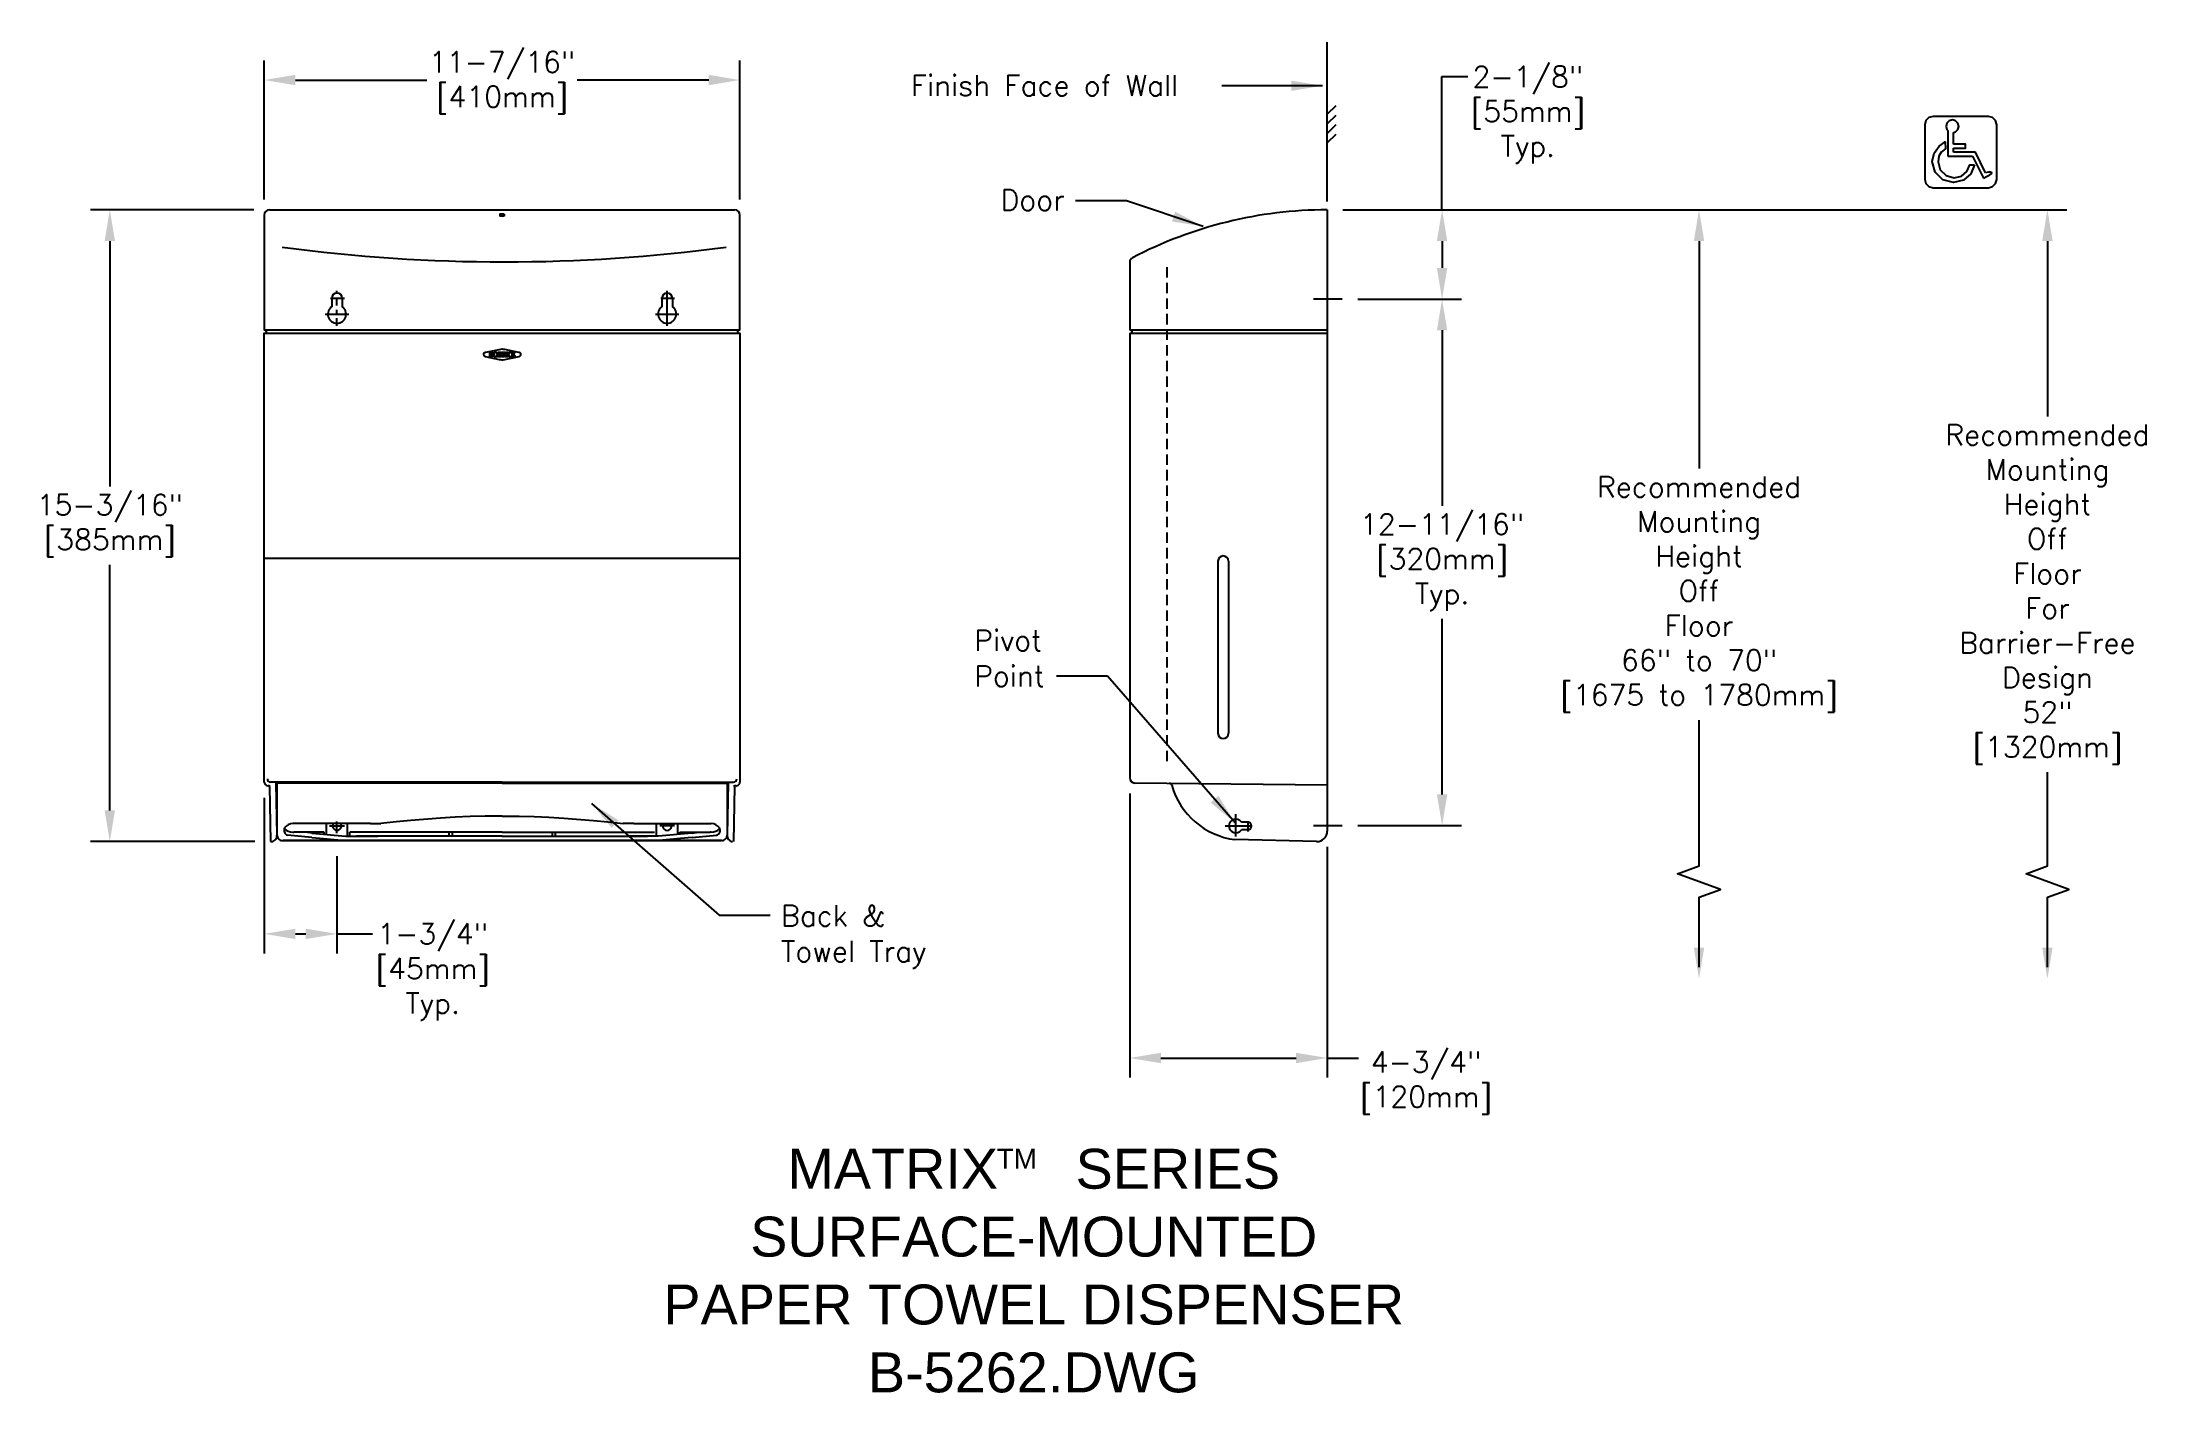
# Model space of a CAD drawing. Extents: x 0.2 to 50.7, y 0.4 to 32.8.
import ezdxf
from ezdxf.enums import TextEntityAlignment as Align

# ---------------------------------------------------------------- set-up
doc = ezdxf.new("R2010")
doc.units = 0
doc.header["$MEASUREMENT"] = 0
doc.header["$PDMODE"] = 3
doc.header["$PDSIZE"] = 1
doc.linetypes.add('CENTER2', pattern=[1.125, 0.75, -0.125, 0.125, -0.125])
doc.linetypes.add('HIDDEN2', pattern=[0.1875, 0.125, -0.0625])
doc.layers.get('0').update_dxf_attribs({"linetype": 'CONTINUOUS'})
doc.layers.get('DEFPOINTS').update_dxf_attribs({"linetype": 'CONTINUOUS'})
for name, color, linetype in [('DETAIL', 4, 'CONTINUOUS'), ('DIM', 1, 'CONTINUOUS'), ('TEXT', 2, 'CONTINUOUS')]:
    doc.layers.add(name, color=color, linetype=linetype)
doc.styles.add('ARIAL_5', font='ARIAL.TTF', dxfattribs={"height": 5})
doc.styles.add('DIM_S_7', font='simplex.shx', dxfattribs={"height": 0.5})
doc.dimstyles.new('DIM_S_7', dxfattribs={"dimtxt": 0.12, "dimasz": 0.75, "dimexe": 0.46875, "dimexo": 0.375, "dimgap": 0.09375, "dimtad": 1, "dimtih": 1, "dimtoh": 1, "dimdec": 5, "dimrnd": 0.0625, "dimzin": 0, "dimtxsty": 'DIM_S_7', "dimcen": 0.09375, "dimaunit": 1, "dimazin": 3, "dimtfac": 1, "dimtdec": 4, "dimtofl": 0, "dimtmove": 0, "dimatfit": 3, "dimtolj": 1, "dimtzin": 0})

# ---------------------------------------------------------------- blocks, each defined once
blk = doc.blocks.new('*D0')
at = {"color": 0, "linetype": 'BYBLOCK'}
for p, q in [((241.037, 141.579), (241.037, 144.918)), ((252.474, 141.579), (252.474, 144.918)), ((241.787, 144.449), (244.948, 144.449)), ((251.724, 144.449), (248.564, 144.449))]:
    blk.add_line(p, q, dxfattribs=at)
for points in [[(241.787, 144.574), (241.787, 144.324), (241.037, 144.449)], [(251.724, 144.574), (251.724, 144.324), (252.474, 144.449)]]:
    blk.add_solid(points, dxfattribs=at)
at = {"layer": 'DEFPOINTS', "color": 0, "linetype": 'BYBLOCK'}
for p in [(252.474, 144.449), (241.037, 141.204), (252.474, 141.204)]:
    blk.add_point(p, dxfattribs=at)
at = {"color": 0, "linetype": 'BYBLOCK', "insert": (246.756, 144.383), "char_height": 0.5, "attachment_point": 5, "style": 'DIM_S_7'}
blk.add_mtext('\\A1;11-7/16"\\P[410mm]', dxfattribs=at)
blk = doc.blocks.new('*D1')
at = {"color": 0, "linetype": 'BYBLOCK'}
for p, q in [((240.787, 141.329), (236.857, 141.329)), ((237.325, 140.579), (237.325, 134.674)), ((237.325, 126.891), (237.325, 132.796)), ((240.815, 126.141), (236.857, 126.141))]:
    blk.add_line(p, q, dxfattribs=at)
for points in [[(237.2, 140.579), (237.45, 140.579), (237.325, 141.329)], [(237.2, 126.891), (237.45, 126.891), (237.325, 126.141)]]:
    blk.add_solid(points, dxfattribs=at)
at = {"layer": 'DEFPOINTS', "color": 0, "linetype": 'BYBLOCK'}
for p in [(241.162, 141.329), (237.325, 126.141), (241.19, 126.141)]:
    blk.add_point(p, dxfattribs=at)
at = {"color": 0, "linetype": 'BYBLOCK', "insert": (237.325, 133.735), "char_height": 0.5, "attachment_point": 5, "style": 'DIM_S_7'}
blk.add_mtext('\\A1;15-3/16"\\P[385mm]', dxfattribs=at)
blk = doc.blocks.new('*D2')
at = {"color": 0, "linetype": 'BYBLOCK'}
for p, q in [((241.037, 127.195), (241.037, 123.453)), ((242.787, 125.791), (242.787, 123.453)), ((241.787, 123.922), (242.037, 123.922))]:
    blk.add_line(p, q, dxfattribs=at)
for points in [[(241.787, 124.047), (241.787, 123.797), (241.037, 123.922)], [(242.037, 124.047), (242.037, 123.797), (242.787, 123.922)]]:
    blk.add_solid(points, dxfattribs=at)
at = {"layer": 'DEFPOINTS', "color": 0, "linetype": 'BYBLOCK'}
for p in [(241.037, 127.57), (242.787, 126.166), (242.787, 123.922)]:
    blk.add_point(p, dxfattribs=at)
at = {"color": 0, "linetype": 'BYBLOCK', "insert": (245.088, 123.007), "char_height": 0.5, "attachment_point": 5, "style": 'DIM_S_7'}
blk.add_mtext('\\A1;1-3/4"\\P[45mm]\\PTyp.', dxfattribs=at)
blk = doc.blocks.new('*D3')
at = {"color": 0, "linetype": 'BYBLOCK'}
for p, q in [((259.03, 127.299), (259.03, 120.469)), ((263.78, 126.016), (263.78, 120.469)), ((259.78, 120.938), (263.03, 120.938))]:
    blk.add_line(p, q, dxfattribs=at)
for points in [[(259.78, 121.063), (259.78, 120.813), (259.03, 120.938)], [(263.03, 121.063), (263.03, 120.813), (263.78, 120.938)]]:
    blk.add_solid(points, dxfattribs=at)
at = {"layer": 'DEFPOINTS', "color": 0, "linetype": 'BYBLOCK'}
for p in [(259.03, 127.674), (263.78, 126.391), (263.78, 120.938)]:
    blk.add_point(p, dxfattribs=at)
at = {"color": 0, "linetype": 'BYBLOCK', "insert": (266.154, 120.341), "char_height": 0.5, "attachment_point": 5, "style": 'DIM_S_7'}
blk.add_mtext('\\A1;4-3/4"\\P[120mm]', dxfattribs=at)
blk = doc.blocks.new('*D4')
at = {"color": 0, "linetype": 'BYBLOCK'}
for p, q in [((264.155, 141.329), (267.009, 141.329)), ((266.54, 140.579), (266.54, 139.934)), ((264.513, 139.184), (267.009, 139.184))]:
    blk.add_line(p, q, dxfattribs=at)
for points in [[(266.415, 140.579), (266.665, 140.579), (266.54, 141.329)], [(266.415, 139.934), (266.665, 139.934), (266.54, 139.184)]]:
    blk.add_solid(points, dxfattribs=at)
at = {"layer": 'DEFPOINTS', "color": 0, "linetype": 'BYBLOCK'}
for p in [(263.78, 141.329), (264.138, 139.184), (266.54, 139.184)]:
    blk.add_point(p, dxfattribs=at)
at = {"color": 0, "linetype": 'BYBLOCK', "insert": (268.602, 143.612), "char_height": 0.5, "attachment_point": 5, "style": 'DIM_S_7'}
blk.add_mtext('\\A1;2-1/8"\\P[55mm]\\PTyp.', dxfattribs=at)
blk = doc.blocks.new('*D5')
at = {"color": 0, "linetype": 'BYBLOCK'}
for p, q in [((264.513, 139.184), (267.009, 139.184)), ((266.54, 138.434), (266.54, 134.21)), ((266.54, 127.274), (266.54, 131.498)), ((264.513, 126.524), (267.009, 126.524))]:
    blk.add_line(p, q, dxfattribs=at)
for points in [[(266.415, 138.434), (266.665, 138.434), (266.54, 139.184)], [(266.415, 127.274), (266.665, 127.274), (266.54, 126.524)]]:
    blk.add_solid(points, dxfattribs=at)
at = {"layer": 'DEFPOINTS', "color": 0, "linetype": 'BYBLOCK'}
for p in [(264.138, 139.184), (264.138, 126.524), (266.54, 126.524)]:
    blk.add_point(p, dxfattribs=at)
at = {"color": 0, "linetype": 'BYBLOCK', "insert": (266.54, 132.854), "char_height": 0.5, "attachment_point": 5, "style": 'DIM_S_7'}
blk.add_mtext('\\A1;12-11/16"\\P[320mm]\\PTyp.', dxfattribs=at)

msp = doc.modelspace()

# ---------------------------------------------------------------- linework, layer by layer
at = {"layer": 'DEFPOINTS', "color": 0, "linetype": 'BYBLOCK'}
msp.add_point((31.053852, 28.801043), dxfattribs=at)
at = {"layer": 'DETAIL', "linetype": 'CONTINUOUS'}
for p, q in [((46.635869, 30.184062), (46.110698, 30.184062)), ((46.879913, 29.689312), (46.635869, 30.184062)), ((46.833523, 29.566115), (46.919251, 29.609561)), ((46.919251, 29.609561), (46.917476, 29.61316)), ((5.621043, 28.801043), (16.808543, 28.801043)), ((31.053852, 28.801043), (31.053852, 13.863188)), ((26.303852, 27.537975), (26.303852, 25.916628)), ((7.121043, 26.676043), (7.121043, 26.472676)), ((7.371043, 26.676043), (7.371043, 26.472676)), ((15.058543, 26.676043), (15.058543, 26.472676)), ((15.308543, 26.676043), (15.308543, 26.472676)), ((31.411206, 26.65689), (30.722014, 26.65689)), ((26.303852, 25.840052), (31.053852, 25.840052)), ((26.303852, 25.840052), (26.303852, 15.146193)), ((5.496043, 20.428626), (16.933543, 20.428626)), ((28.424707, 20.352045), (28.424707, 16.216893)), ((28.679968, 20.352045), (28.679968, 16.216893)), ((31.053852, 14.966132), (26.429596, 15.021202)), ((6.644697, 13.715394), (6.057589, 13.766432)), ((6.939736, 13.843009), (6.261812, 13.843009)), ((6.939736, 13.79197), (6.939736, 13.843009)), ((7.552351, 13.740901), (7.552351, 13.843009)), ((11.214793, 13.843009), (7.552351, 13.843009)), ((15.489851, 13.79197), (15.489851, 13.843009)), ((15.489851, 13.843009), (16.167774, 13.843009)), ((15.78489, 13.715394), (16.371997, 13.766432)), ((30.797797, 13.613261), (28.833122, 13.660856)), ((29.139879, 14.082293), (28.987354, 14.082293)), ((29.139879, 13.894793), (28.987354, 13.894793))]:
    msp.add_line(p, q, dxfattribs=at)
for points in [[(31.053852, 29.005235), (31.053852, 32.83408)], [(31.258052, 31.302542), (31.053852, 31.09835)], [(31.258052, 31.072811), (31.053852, 30.868619)], [(46.110698, 30.663883), (46.158835, 30.676847), (46.213749, 30.731549), (46.23465, 30.808518), (46.213749, 30.885422), (46.158835, 30.940075), (46.081595, 30.960877), (46.004331, 30.940075), (45.949441, 30.885422), (45.928566, 30.808518), (45.949441, 30.731549), (45.973362, 30.70771)], [(31.258052, 30.843081), (31.053852, 30.638888)], [(31.258052, 30.61335), (31.053852, 30.409158)], [(45.973362, 30.70771), (45.973362, 30.08824)], [(46.110698, 30.38247), (46.110698, 30.663883)], [(46.110698, 30.286647), (46.399288, 30.286647), (46.399288, 30.38247), (46.110698, 30.38247)], [(45.973362, 30.08824), (46.110698, 30.08824)], [(46.110698, 30.184062), (46.110698, 30.286647)], [(46.110698, 30.08824), (46.56685, 30.08824)], [(46.56685, 30.08824), (46.833523, 29.566115)], [(46.917476, 29.61316), (46.978235, 29.638614), (47.017161, 29.666669), (47.026224, 29.692097), (47.00101, 29.706922), (46.9481, 29.705825), (46.879913, 29.689312)], [(5.496043, 28.676043), (5.496043, 25.916628), (16.933543, 25.916628), (16.933543, 28.676043)], [(11.264849, 28.698928), (11.162734, 28.698928), (11.162734, 28.647889)], [(11.264849, 28.647889), (11.162734, 28.647889)], [(11.264849, 28.698928), (11.264849, 28.647889)], [(15.183543, 26.012359), (15.183543, 26.854704)], [(7.092889, 26.676043), (7.424735, 26.676043)], [(15.030389, 26.676043), (15.362235, 26.676043)], [(5.496043, 15.042709), (5.496043, 25.840052), (16.933543, 25.840052), (16.933543, 15.042709)], [(5.521551, 25.840052), (5.547089, 25.840052)], [(5.547089, 25.840052), (5.57262, 25.840052)], [(6.965274, 26.293158), (7.526843, 26.293158)], [(14.902774, 26.293158), (15.464343, 26.293158)], [(26.303852, 25.916628), (31.053852, 25.916628)], [(26.303852, 25.840052), (26.35713, 25.840052)], [(5.623666, 14.940624), (5.623666, 14.966132)], [(5.623666, 14.940624), (5.649197, 13.613278)], [(11.214793, 15.042709), (5.649197, 15.042709)], [(5.77682, 15.042709), (5.77682, 15.017201)], [(5.77682, 15.017201), (5.802351, 13.766432)], [(5.802351, 15.017201), (5.802351, 13.766432)], [(11.214793, 15.017201), (5.802351, 15.017201)], [(11.214793, 15.042709), (16.780389, 15.042709)], [(11.214793, 15.017201), (16.627236, 15.017201)], [(16.652766, 15.017201), (16.627236, 13.766432)], [(16.627236, 15.017201), (16.627236, 13.766432)], [(16.652766, 15.042709), (16.652766, 15.017201)], [(16.80592, 14.940624), (16.780389, 13.613278)], [(16.80592, 14.940624), (16.80592, 14.966132)], [(11.214793, 14.225893), (10.805357, 14.225893), (10.447199, 14.217654), (10.090657, 14.200363), (9.73328, 14.174855), (9.018581, 14.123786), (8.668461, 14.090652), (8.303858, 14.047209)], [(11.214793, 14.225893), (11.624229, 14.225893), (11.982387, 14.217654), (12.338929, 14.200363), (12.696306, 14.174855), (13.411006, 14.123786), (13.761126, 14.090652), (14.125729, 14.047209)], [(28.852716, 13.733281), (28.852716, 14.26932)], [(8.048619, 14.047209), (6.185235, 14.047209)], [(6.185235, 13.843009), (6.210743, 13.843009)], [(6.644697, 13.817478), (6.491543, 13.843009), (6.210743, 13.843009)], [(6.644697, 13.817478), (6.925474, 13.79197), (7.180735, 13.766432), (7.461512, 13.740901), (7.716773, 13.740901), (8.227281, 13.740901)], [(6.644697, 13.715394), (6.925474, 13.689855), (7.180735, 13.664324), (7.435973, 13.638817), (8.227281, 13.638817)], [(6.990805, 13.79197), (6.990805, 14.047209)], [(7.067382, 13.988543), (7.424735, 13.988543)], [(7.246043, 13.817478), (7.246043, 14.098278)], [(7.501312, 13.740901), (7.501312, 14.047209)], [(11.214793, 13.740901), (7.716773, 13.740901)], [(8.048619, 14.047209), (8.303858, 14.047209)], [(11.214793, 13.740901), (8.201773, 13.740901)], [(9.937503, 13.843009), (9.937503, 13.740901)], [(10.01408, 13.843009), (10.01408, 13.740901)], [(11.214793, 13.843009), (14.877236, 13.843009)], [(11.214793, 13.740901), (14.712813, 13.740901)], [(11.214793, 13.740901), (14.227813, 13.740901)], [(12.415506, 13.843009), (12.415506, 13.740901)], [(12.492083, 13.843009), (12.492083, 13.740901)], [(14.380967, 14.047209), (14.125729, 14.047209)], [(15.78489, 13.817478), (15.504113, 13.79197), (15.248851, 13.766432), (14.968075, 13.740901), (14.712813, 13.740901), (14.202306, 13.740901)], [(15.78489, 13.715394), (15.504113, 13.689855), (15.248851, 13.664324), (14.993613, 13.638817), (14.202306, 13.638817)], [(14.380967, 14.047209), (16.244351, 14.047209)], [(14.928274, 13.740901), (14.928274, 14.047209)], [(15.362205, 13.988543), (15.004851, 13.988543)], [(15.438782, 13.79197), (15.438782, 14.047209)], [(15.78489, 13.817478), (15.938043, 13.843009), (16.218843, 13.843009)], [(16.244351, 13.843009), (16.218843, 13.843009)], [(28.597477, 13.988543), (29.2356, 13.988543)], [(29.139879, 14.103408), (29.139879, 13.854524)], [(31.411206, 13.996163), (30.722014, 13.996163)], [(5.649197, 13.613278), (5.674705, 13.613278)], [(5.929974, 13.638817), (11.214793, 13.638817)], [(11.214793, 13.638817), (5.955505, 13.638817)], [(8.201773, 13.638817), (11.214793, 13.638817)], [(11.214793, 13.638817), (16.474082, 13.638817)], [(16.499613, 13.638817), (11.214793, 13.638817)], [(14.227813, 13.638817), (11.214793, 13.638817)]]:
    msp.add_lwpolyline(points, dxfattribs=at)
for points in [[(46.947102, 29.33154), (47.049408, 29.359104), (47.122063, 29.431521), (47.1497, 29.533369), (47.1497, 30.845267), (47.122063, 30.947148), (47.049408, 31.019524), (46.947102, 31.047056), (45.618831, 31.047056), (45.516581, 31.019524), (45.443894, 30.947148), (45.416232, 30.845267), (45.416232, 29.533369), (45.443894, 29.431521), (45.516581, 29.359104), (45.618831, 29.33154)], [(46.615869, 29.882547), (46.523427, 29.664475), (46.345445, 29.512952), (46.110248, 29.456179), (45.851588, 29.525895), (45.667687, 29.709059), (45.597685, 29.966703), (45.644471, 30.164382), (45.761095, 30.331296), (45.911963, 30.431941), (45.913445, 30.265608), (45.811393, 30.191201), (45.755414, 30.089533), (45.738337, 29.956004), (45.790828, 29.762811), (45.928754, 29.62545), (46.122781, 29.573172), (46.29911, 29.613965), (46.432582, 29.724294), (46.501971, 29.886059)]]:
    msp.add_lwpolyline(points, close=True, dxfattribs=at)
at = {"layer": 'DETAIL', "linetype": 'HIDDEN2', "ltscale": 2}
msp.add_lwpolyline([(27.199476, 27.422659), (27.199476, 15.50217)], dxfattribs=at)
at = {"layer": 'DETAIL', "linetype": 'CENTER2', "ltscale": 0.25}
msp.add_lwpolyline([(7.246043, 26.012359), (7.246043, 26.854704)], dxfattribs=at)
at = {"layer": 'DETAIL', "ltscale": 0.75}
for points in [[(11.271106, 25.448041), (11.608733, 25.38321), (11.627388, 25.378071), (11.643848, 25.36759), (11.655454, 25.351564), (11.661442, 25.333587), (11.660045, 25.313772), (11.653955, 25.295804), (11.644076, 25.28283), (11.632179, 25.272406), (11.617776, 25.265657), (11.236461, 25.190288), (11.208455, 25.189739), (11.180824, 25.19337), (11.153549, 25.197819), (10.818931, 25.265657), (10.804069, 25.271758), (10.791381, 25.282758), (10.781241, 25.295804), (10.77535, 25.317214), (10.776795, 25.340483), (10.785786, 25.360595), (10.797051, 25.371298), (10.80967, 25.378671), (10.823465, 25.38321), (11.185195, 25.452538), (11.21378, 25.457167), (11.243354, 25.454771)], [(10.919976, 25.35617), (10.919963, 25.365158), (10.918349, 25.374223), (10.912768, 25.380174), (10.912768, 25.380696), (10.951594, 25.380696), (10.970084, 25.377576), (10.981764, 25.36881), (10.985835, 25.355293), (10.983664, 25.345147), (10.977853, 25.337763), (10.969458, 25.332517), (10.982931, 25.326818), (10.99251, 25.316444), (10.996157, 25.301515), (10.9935, 25.288814), (10.986476, 25.278296), (10.976499, 25.270853), (10.964618, 25.266799), (10.952227, 25.265507), (10.939802, 25.265422), (10.912768, 25.265422), (10.912768, 25.26595), (10.918278, 25.271904), (10.919928, 25.281013), (10.919976, 25.290121)], [(10.942091, 25.334271), (10.953539, 25.335802), (10.963636, 25.341381), (10.967979, 25.352488), (10.964898, 25.362592), (10.9573, 25.368493), (10.94766, 25.369837), (10.936687, 25.368613), (10.936687, 25.334271)], [(10.950943, 25.27804), (10.96392, 25.279394), (10.973951, 25.28655), (10.977975, 25.299936), (10.973448, 25.313771), (10.962295, 25.321493), (10.948153, 25.323413), (10.936687, 25.322711), (10.936687, 25.279438)], [(11.123593, 25.32429), (11.115208, 25.292416), (11.093425, 25.270664), (11.063304, 25.262617), (11.033383, 25.270398), (11.011798, 25.291689), (11.003501, 25.323413), (11.011784, 25.354024), (11.033721, 25.375836), (11.064942, 25.383673), (11.09544, 25.375365), (11.116033, 25.353739)], [(11.022182, 25.324984), (11.02734, 25.301186), (11.041818, 25.282684), (11.064123, 25.275237), (11.085768, 25.281244), (11.099876, 25.297372), (11.104918, 25.320783), (11.100008, 25.345186), (11.085961, 25.363711), (11.063797, 25.371062), (11.041721, 25.364995), (11.027328, 25.348688)], [(11.139448, 25.35617), (11.139438, 25.365158), (11.137825, 25.374223), (11.132241, 25.380174), (11.132241, 25.380696), (11.171075, 25.380696), (11.189561, 25.377576), (11.201242, 25.36881), (11.205314, 25.355293), (11.203141, 25.345147), (11.197328, 25.337763), (11.188931, 25.332517), (11.202409, 25.326818), (11.211991, 25.316444), (11.215638, 25.301515), (11.21298, 25.288814), (11.205952, 25.278296), (11.195977, 25.270853), (11.184093, 25.266799), (11.171701, 25.265507), (11.159275, 25.265422), (11.132241, 25.265422), (11.132241, 25.26595), (11.137751, 25.271904), (11.139401, 25.281013), (11.139448, 25.290121)], [(11.161571, 25.334271), (11.173013, 25.335802), (11.183109, 25.341381), (11.187452, 25.352488), (11.184371, 25.362592), (11.176775, 25.368493), (11.167141, 25.369837), (11.15616, 25.368613), (11.15616, 25.334271)], [(11.170416, 25.27804), (11.183396, 25.279394), (11.193426, 25.28655), (11.197448, 25.299936), (11.192921, 25.313771), (11.18177, 25.321493), (11.167634, 25.323413), (11.15616, 25.322711), (11.15616, 25.279438)], [(11.264597, 25.380696), (11.283148, 25.376926), (11.294598, 25.366887), (11.298511, 25.352488), (11.294742, 25.338384), (11.285182, 25.327704), (11.272455, 25.32166), (11.296047, 25.289948), (11.303912, 25.280944), (11.313087, 25.27256), (11.322588, 25.265422), (11.307521, 25.265422), (11.299826, 25.266253), (11.293695, 25.269032), (11.288515, 25.274185), (11.268523, 25.30064), (11.253456, 25.325339), (11.266627, 25.329108), (11.277359, 25.337043), (11.281793, 25.350387), (11.278754, 25.361155), (11.271019, 25.36783), (11.260663, 25.369837), (11.256938, 25.369552), (11.253249, 25.36907), (11.249524, 25.368432), (11.249524, 25.289948), (11.249577, 25.280847), (11.25127, 25.271782), (11.256897, 25.26595), (11.256897, 25.265422), (11.225597, 25.265422), (11.225597, 25.26595), (11.231182, 25.271821), (11.232799, 25.280924), (11.232812, 25.289948), (11.232812, 25.355995), (11.232799, 25.365106), (11.231182, 25.374216), (11.225597, 25.380174), (11.225597, 25.380696)], [(11.319278, 25.355995), (11.319267, 25.365106), (11.317655, 25.374216), (11.312071, 25.380174), (11.312071, 25.380696), (11.343203, 25.380696), (11.343203, 25.380174), (11.337692, 25.374178), (11.33604, 25.36503), (11.33599, 25.355995), (11.33599, 25.289948), (11.33604, 25.280962), (11.337692, 25.271898), (11.343203, 25.26595), (11.343203, 25.265422), (11.312071, 25.265422), (11.312071, 25.26595), (11.317581, 25.271821), (11.31923, 25.280924), (11.319278, 25.289948)], [(11.43753, 25.358972), (11.428071, 25.364289), (11.417884, 25.367735), (11.407223, 25.368961), (11.387235, 25.363433), (11.373798, 25.348326), (11.368882, 25.325861), (11.374064, 25.301791), (11.388494, 25.284066), (11.410496, 25.277163), (11.422714, 25.278623), (11.434492, 25.282534), (11.445396, 25.288195), (11.445889, 25.288195), (11.43753, 25.267876), (11.429587, 25.2648), (11.421281, 25.263125), (11.412794, 25.262617), (11.379382, 25.270002), (11.357842, 25.290859), (11.350209, 25.323239), (11.357654, 25.354978), (11.377878, 25.375934), (11.407716, 25.383499), (11.417741, 25.382908), (11.427727, 25.381345), (11.43753, 25.379124)], [(11.457168, 25.35617), (11.457113, 25.365158), (11.455421, 25.374223), (11.449794, 25.380174), (11.449794, 25.380696), (11.481253, 25.380696), (11.481253, 25.380174), (11.475625, 25.374299), (11.473932, 25.365196), (11.473877, 25.35617), (11.473877, 25.290121), (11.473932, 25.281013), (11.475625, 25.271904), (11.481253, 25.26595), (11.481253, 25.265422), (11.449794, 25.265422), (11.449794, 25.26595), (11.455421, 25.271942), (11.457113, 25.281091), (11.457168, 25.290121)], [(11.49747, 25.35582), (11.50342, 25.364626), (11.506709, 25.373353), (11.50173, 25.380174), (11.50173, 25.380696), (11.531226, 25.380696), (11.531226, 25.380522), (11.493538, 25.328838), (11.526632, 25.282415), (11.53213, 25.275928), (11.538612, 25.270568), (11.546293, 25.26595), (11.546293, 25.265422), (11.530893, 25.265422), (11.523182, 25.266441), (11.516708, 25.269134), (11.512379, 25.272954), (11.476008, 25.325339)]]:
    msp.add_lwpolyline(points, close=True, dxfattribs=at)
at = {"layer": 'DETAIL', "linetype": 'CONTINUOUS'}
for centre, radius, start, end in [((5.621043, 28.676043), 0.125, 90, 180), ((16.808543, 28.676043), 0.125, 0, 90), ((31.054156, 18.717065), 10.083978, 90.0017282, 117.6592035), ((26.436887, 27.531804), 0.133178, 118.6383095, 177.3445644), ((7.246043, 26.293158), 0.21875, 124.8499046, 55.1500954), ((7.246043, 26.676043), 0.125, 0, 180), ((15.183543, 26.293158), 0.21875, 124.8499046, 55.1500954), ((15.183543, 26.676043), 0.125, 0, 180), ((5.497847, 25.861178), 0.05548, 337.6166721, 91.8631038), ((16.931739, 25.861178), 0.05548, 88.1368962, 202.3833279), ((26.307749, 25.861163), 0.055602, 337.685324, 94.0194115), ((28.552337, 20.352045), 0.127631, 0, 180), ((28.552337, 16.216893), 0.127631, 180, 0), ((5.585479, 15.047126), 0.089545, 182.8274853, 295.2429794), ((5.642812, 15.112901), 0.070482, 174.8025945, 275.1974055), ((16.786774, 15.112901), 0.070482, 264.8025945, 5.1974055), ((16.844107, 15.047126), 0.089545, 244.7570206, 357.1725147), ((26.432754, 15.150125), 0.128962, 181.7474468, 268.5964858), ((27.254487, 14.948874), 0.0625, 16.0290652, 89.3177009), ((29.067749, 15.469814), 1.82411, 196.0290652, 262.6098141), ((5.66251, 13.753212), 0.140465, 274.980674, 5.4002943), ((5.929924, 13.76639), 0.127573, 179.9810921, 270.0223459), ((6.101179, 13.886415), 0.127656, 153.2197079, 250.0338587), ((6.176159, 14.129413), 0.286547, 227.0760454, 271.8151604), ((6.186717, 13.80289), 0.244323, 90.3475414, 144.7406244), ((7.246043, 13.988543), 0.106515, 146.5797091, 33.4202909), ((15.183543, 13.988543), 0.106515, 146.5797091, 33.4202909), ((16.242869, 13.80289), 0.244323, 35.2593756, 89.6524586), ((16.253428, 14.129413), 0.286547, 268.1848396, 312.9239546), ((16.328407, 13.886415), 0.127656, 289.9661413, 26.7802921), ((16.499662, 13.76639), 0.127573, 269.9776541, 0.0189079), ((16.767077, 13.753212), 0.140465, 174.5997057, 265.019326), ((28.852716, 13.988543), 0.164062, 34.8499046, 325.1500954), ((29.139879, 13.988543), 0.09375, 270, 90), ((30.803852, 13.863188), 0.25, 268.6122699, 0)]:
    msp.add_arc(centre, radius, start, end, dxfattribs=at)
at = {"layer": 'DIM', "linetype": 'CONTINUOUS'}
for p, q in [((33.81062, 28.801043), (33.81062, 32.004835)), ((33.81062, 32.004835), (34.433635, 32.004835)), ((31.428852, 28.801043), (40.459734, 28.801043)), ((39.804628, 28.801043), (48.835509, 28.801043)), ((39.990984, 28.051043), (39.990984, 22.578963)), ((48.366759, 28.051043), (48.366759, 23.828963)), ((39.990984, 13.028227), (39.990984, 16.53432)), ((48.366759, 13.028227), (48.366759, 15.28432)), ((39.990984, 11.062241), (39.990984, 12.278227)), ((48.366759, 11.062241), (48.366759, 12.278227)), ((7.246043, 11.394485), (8.097224, 11.394485)), ((31.053852, 8.410603), (31.807256, 8.410603))]:
    msp.add_line(p, q, dxfattribs=at)
for points in [[(39.990984, 10.593491), (39.990984, 12.278227), (40.506136, 12.465727), (39.475832, 12.840727), (39.990984, 13.028227), (39.990984, 14.801153)], [(48.366759, 10.593491), (48.366759, 12.278227), (48.881911, 12.465727), (47.851607, 12.840727), (48.366759, 13.028227), (48.366759, 14.801153)]]:
    msp.add_lwpolyline(points, dxfattribs=at)
msp.add_arc((11.264818, 67.476386), 39.926773, 262.3214185, 277.6785815, dxfattribs=at)
for points in [[(39.865984, 28.051043), (40.115984, 28.051043), (39.990984, 28.801043)], [(48.241759, 28.051043), (48.491759, 28.051043), (48.366759, 28.801043)], [(39.865984, 11.062241), (40.115984, 11.062241), (39.990984, 10.312241)], [(48.241759, 11.062241), (48.491759, 11.062241), (48.366759, 10.312241)]]:
    msp.add_solid(points, dxfattribs=at)

# ---------------------------------------------------------------- texts
at = {"layer": 'DIM', "linetype": 'CONTINUOUS', "style": 'DIM_S_7'}
for s, p in [('Finish Face of Wall', (21.041509, 31.540678)), ('Door', (23.199612, 28.786707)), ('Pivot', (22.562871, 18.199524)), ('Point', (22.562871, 17.342382)), ('Back &', (17.922103, 11.583507)), ('Towel Tray', (17.922103, 10.726364))]:
    msp.add_text(s, height=0.5, dxfattribs=at).set_placement(p)
at = {"layer": 'DIM', "linetype": 'CONTINUOUS', "char_height": 0.5, "attachment_point": 5, "style": 'DIM_S_7'}
for s, insert in [('\\A1;Recommended\\PMounting\\PHeight\\POff\\PFloor\\PFor\\PBarrier-Free\\PDesign\\P52"\\P[1320mm]', (48.366759, 19.556642)), ('\\A1;Recommended\\PMounting\\PHeight\\POff\\PFloor\\P66" to 70"\\P[1675 to 1780mm]', (39.990984, 19.556642))]:
    msp.add_mtext(s, dxfattribs=dict(at, insert=insert))
at = {"layer": 'TEXT', "linetype": 'CONTINUOUS', "style": 'ARIAL_5'}
for s, height, p in [('MATRIX     SERIES', 0.96, (23.99678, 5.749669)), ('TM', 0.48, (23.590468, 5.987877)), ('SURFACE-MOUNTED', 0.96, (23.99678, 4.117544)), ('PAPER TOWEL DISPENSER', 0.96, (23.99678, 2.485419)), ('B-5262.DWG', 0.96, (23.99678, 0.853294))]:
    msp.add_text(s, height=height, dxfattribs=at).set_placement(p, align=Align.MIDDLE)

# ---------------------------------------------------------------- dimensions: what is measured, and where the dimension line sits
at = {"layer": 'DIM', "linetype": 'CONTINUOUS'}
for base, p1, p2, text, picture, middle, set_off in [((16.933543, 31.921503), (5.496043, 28.676043), (16.933543, 28.676043), '11-7/16"\\P[410mm]', '*D0', (11.214793, 31.855389), (-235.540882, -112.527482)), ((7.246043, 11.394485), (5.496043, 15.042709), (7.246043, 13.638817), '1-3/4"\\P[45mm]\\PTyp.', '*D2', (9.547118, 10.479951), (-235.540882, -112.527482)), ((31.053852, 8.410603), (26.303852, 15.146193), (31.053852, 13.863188), '4-3/4"\\P[120mm]', '*D3', (33.427726, 7.813827), (-232.726382, -112.527482))]:
    dim = msp.add_linear_dim(base=base, p1=p1, p2=p2, text=text, dimstyle='DIM_S_7', override={"dimpost": '\\X'}, dxfattribs=at)
    dim.commit()
    dim.dimension.update_dxf_attribs({"geometry": picture, "text_midpoint": middle, "dimtype": 160, "insert": set_off})
dim = msp.add_linear_dim(base=(33.81402, 26.65689), p1=(31.053852, 28.801043), p2=(31.411206, 26.65689), angle=90, text='2-1/8"\\P[55mm]\\PTyp.', dimstyle='DIM_S_7', override={"dimpost": '\\X'}, dxfattribs=at)
dim.commit()
dim.dimension.update_dxf_attribs({"geometry": '*D4', "text_midpoint": (35.875776, 31.084961), "dimtype": 160, "insert": (-232.726382, -112.527482)})
for base, p1, p2, text, picture, middle, set_off in [((1.784541, 13.613278), (5.621043, 28.801043), (5.649197, 13.613278), '15-3/16"\\P[385mm]', '*D1', (1.784541, 21.207161), (-235.540882, -112.527482)), ((33.81402, 13.996163), (31.411206, 26.65689), (31.411206, 13.996163), '12-11/16"\\P[320mm]\\PTyp.', '*D5', (33.81402, 20.326526), (-232.726382, -112.527482))]:
    dim = msp.add_linear_dim(base=base, p1=p1, p2=p2, angle=90, text=text, dimstyle='DIM_S_7', override={"dimpost": '\\X'}, dxfattribs=at)
    dim.commit()
    dim.dimension.update_dxf_attribs({"geometry": picture, "text_midpoint": middle, "insert": set_off})

# ---------------------------------------------------------------- leaders
for points in [[(30.938512, 31.783475), (28.519712, 31.783475)], [(28.068627, 28.401996), (26.228143, 29.015245), (25.001154, 29.015245)], [(28.835496, 14.067294), (25.768022, 17.593478), (24.541033, 17.593478)], [(13.367668, 14.527231), (16.435141, 11.844266), (17.662131, 11.844266)]]:
    msp.add_leader(points, dimstyle='DIM_S_7', dxfattribs=at)

doc.saveas('drawing.dxf')
